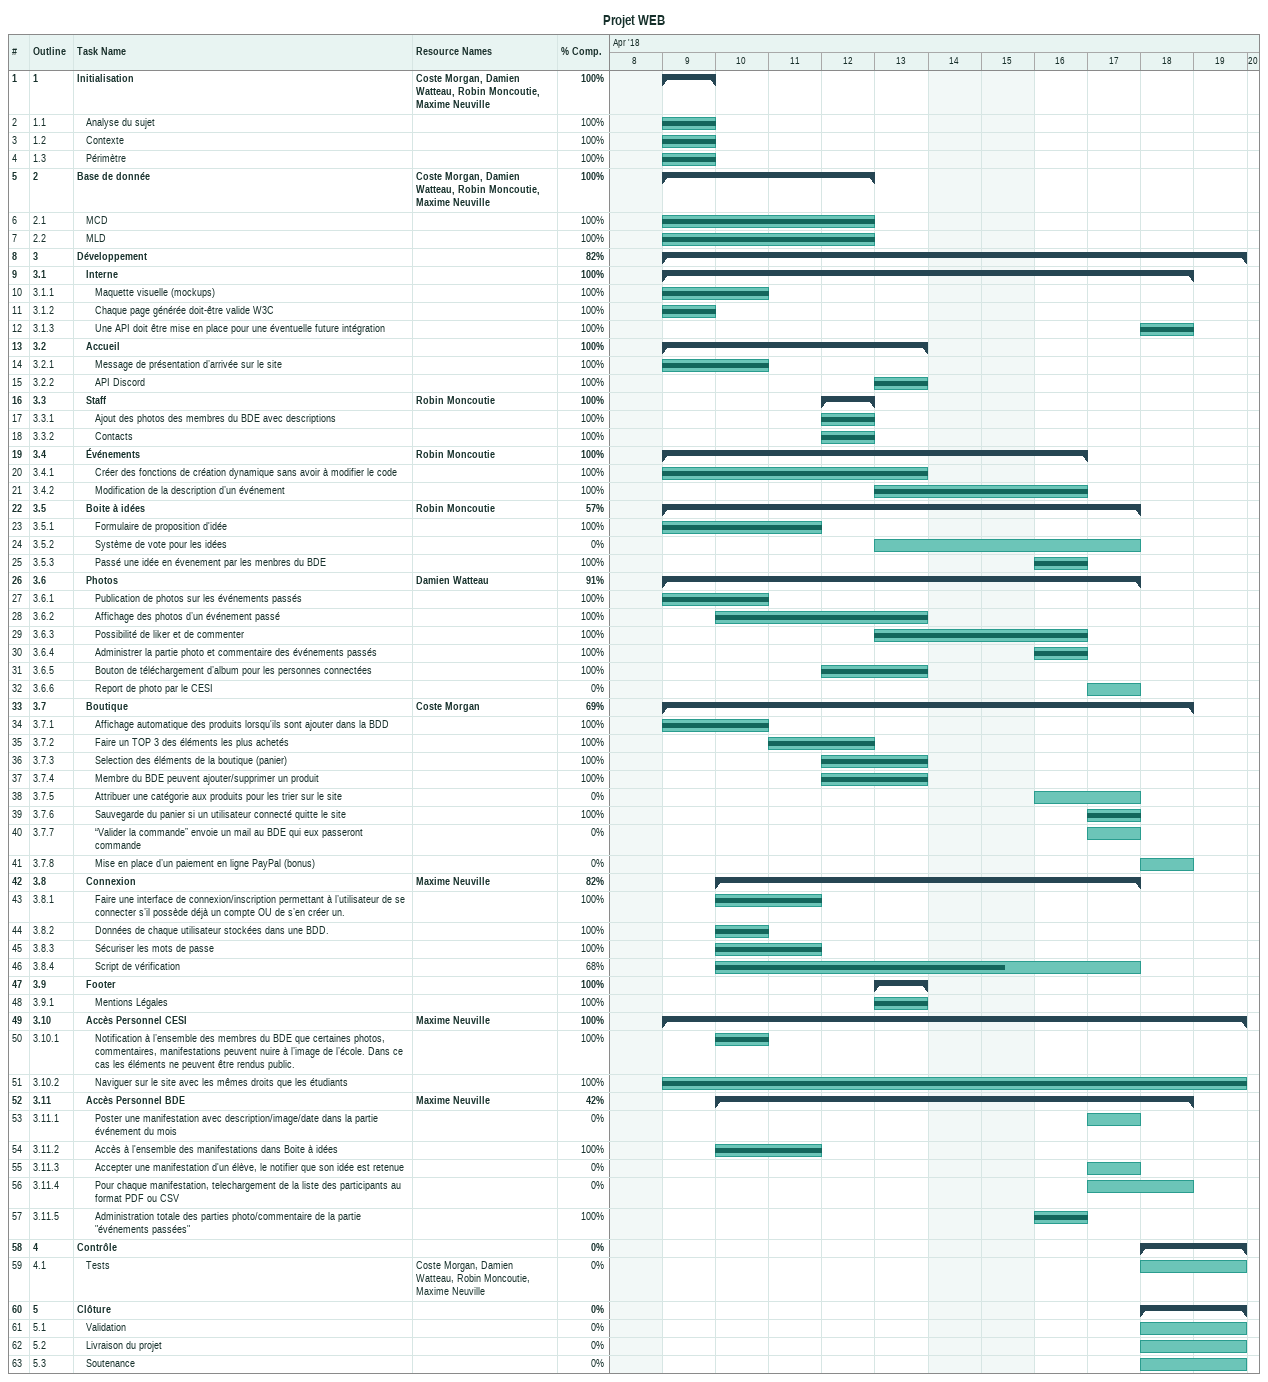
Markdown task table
Projet WEB

| ID | WBS | Task | Start | Finish | Resources | % complete |
|---|---|---|---|---|---|---|
| 1 | 1 | **Initialisation** | 2018-04-09 | 2018-04-09 | Coste Morgan, Damien Watteau, Robin Moncoutie, Maxime Neuville | 100 |
| 2 | 1.1 | Analyse du sujet | 2018-04-09 | 2018-04-09 |  | 100 |
| 3 | 1.2 | Contexte | 2018-04-09 | 2018-04-09 |  | 100 |
| 4 | 1.3 | Périmètre | 2018-04-09 | 2018-04-09 |  | 100 |
| 5 | 2 | **Base de donnée** | 2018-04-09 | 2018-04-12 | Coste Morgan, Damien Watteau, Robin Moncoutie, Maxime Neuville | 100 |
| 6 | 2.1 | MCD | 2018-04-09 | 2018-04-12 |  | 100 |
| 7 | 2.2 | MLD | 2018-04-09 | 2018-04-12 |  | 100 |
| 8 | 3 | **Développement** | 2018-04-09 | 2018-04-19 |  | 82 |
| 9 | 3.1 | **Interne** | 2018-04-09 | 2018-04-18 |  | 100 |
| 10 | 3.1.1 | Maquette visuelle (mockups) | 2018-04-09 | 2018-04-10 |  | 100 |
| 11 | 3.1.2 | Chaque page générée doit-être valide W3C | 2018-04-09 | 2018-04-09 |  | 100 |
| 12 | 3.1.3 | Une API doit être mise en place pour une éventuelle future intégration | 2018-04-18 | 2018-04-18 |  | 100 |
| 13 | 3.2 | **Accueil** | 2018-04-09 | 2018-04-13 |  | 100 |
| 14 | 3.2.1 | Message de présentation d’arrivée sur le site | 2018-04-09 | 2018-04-10 |  | 100 |
| 15 | 3.2.2 | API Discord | 2018-04-13 | 2018-04-13 |  | 100 |
| 16 | 3.3 | **Staff** | 2018-04-12 | 2018-04-12 | Robin Moncoutie | 100 |
| 17 | 3.3.1 | Ajout des photos des membres du BDE avec descriptions | 2018-04-12 | 2018-04-12 |  | 100 |
| 18 | 3.3.2 | Contacts | 2018-04-12 | 2018-04-12 |  | 100 |
| 19 | 3.4 | **Événements** | 2018-04-09 | 2018-04-16 | Robin Moncoutie | 100 |
| 20 | 3.4.1 | Créer des fonctions de création dynamique sans avoir à modifier le code | 2018-04-09 | 2018-04-13 |  | 100 |
| 21 | 3.4.2 | Modification de la description d’un événement | 2018-04-13 | 2018-04-16 |  | 100 |
| 22 | 3.5 | **Boite à idées** | 2018-04-09 | 2018-04-17 | Robin Moncoutie | 57 |
| 23 | 3.5.1 | Formulaire de proposition d'idée | 2018-04-09 | 2018-04-11 |  | 100 |
| 24 | 3.5.2 | Système de vote pour les idées | 2018-04-13 | 2018-04-17 |  | 0 |
| 25 | 3.5.3 | Passé une idée en évenement par les menbres du BDE | 2018-04-16 | 2018-04-16 |  | 100 |
| 26 | 3.6 | **Photos** | 2018-04-09 | 2018-04-17 | Damien Watteau | 91 |
| 27 | 3.6.1 | Publication de photos sur les événements passés | 2018-04-09 | 2018-04-10 |  | 100 |
| 28 | 3.6.2 | Affichage des photos d’un événement passé | 2018-04-10 | 2018-04-13 |  | 100 |
| 29 | 3.6.3 | Possibilité de liker et de commenter | 2018-04-13 | 2018-04-16 |  | 100 |
| 30 | 3.6.4 | Administrer la partie photo et commentaire des événements passés | 2018-04-16 | 2018-04-16 |  | 100 |
| 31 | 3.6.5 | Bouton de téléchargement d’album pour les personnes connectées | 2018-04-12 | 2018-04-13 |  | 100 |
| 32 | 3.6.6 | Report de photo par le CESI | 2018-04-17 | 2018-04-17 |  | 0 |
| 33 | 3.7 | **Boutique** | 2018-04-09 | 2018-04-18 | Coste Morgan | 69 |
| 34 | 3.7.1 | Affichage automatique des produits lorsqu'ils sont ajouter dans la BDD | 2018-04-09 | 2018-04-10 |  | 100 |
| 35 | 3.7.2 | Faire un TOP 3 des éléments les plus achetés | 2018-04-11 | 2018-04-12 |  | 100 |
| 36 | 3.7.3 | Selection des éléments de la boutique (panier) | 2018-04-12 | 2018-04-13 |  | 100 |
| 37 | 3.7.4 | Membre du BDE peuvent ajouter/supprimer un produit | 2018-04-12 | 2018-04-13 |  | 100 |
| 38 | 3.7.5 | Attribuer une catégorie aux produits pour les trier sur le site | 2018-04-16 | 2018-04-17 |  | 0 |
| 39 | 3.7.6 | Sauvegarde du panier si un utilisateur connecté quitte le site | 2018-04-17 | 2018-04-17 |  | 100 |
| 40 | 3.7.7 | “Valider la commande” envoie un mail au BDE qui eux passeront commande | 2018-04-17 | 2018-04-17 |  | 0 |
| 41 | 3.7.8 | Mise en place d’un paiement en ligne PayPal (bonus) | 2018-04-18 | 2018-04-18 |  | 0 |
| 42 | 3.8 | **Connexion** | 2018-04-10 | 2018-04-17 | Maxime Neuville | 82 |
| 43 | 3.8.1 | Faire une interface de connexion/inscription permettant à l’utilisateur de se connecter s’il possède déjà un compte OU de s’en créer un. | 2018-04-10 | 2018-04-11 |  | 100 |
| 44 | 3.8.2 | Données de chaque utilisateur stockées dans une BDD. | 2018-04-10 | 2018-04-10 |  | 100 |
| 45 | 3.8.3 | Sécuriser les mots de passe | 2018-04-10 | 2018-04-11 |  | 100 |
| 46 | 3.8.4 | Script de vérification | 2018-04-10 | 2018-04-17 |  | 68 |
| 47 | 3.9 | **Footer** | 2018-04-13 | 2018-04-13 |  | 100 |
| 48 | 3.9.1 | Mentions Légales | 2018-04-13 | 2018-04-13 |  | 100 |
| 49 | 3.10 | **Accès Personnel CESI** | 2018-04-09 | 2018-04-19 | Maxime Neuville | 100 |
| 50 | 3.10.1 | Notification à l’ensemble des membres du BDE que certaines photos, commentaires, manifestations peuvent nuire à l’image de l’école. Dans ce cas les éléments ne peuvent être rendus public. | 2018-04-10 | 2018-04-10 |  | 100 |
| 51 | 3.10.2 | Naviguer sur le site avec les mêmes droits que les étudiants | 2018-04-09 | 2018-04-19 |  | 100 |
| 52 | 3.11 | **Accès Personnel BDE** | 2018-04-10 | 2018-04-18 | Maxime Neuville | 42 |
| 53 | 3.11.1 | Poster une manifestation avec description/image/date dans la partie événement du mois | 2018-04-17 | 2018-04-17 |  | 0 |
| 54 | 3.11.2 | Accès à l'ensemble des manifestations dans Boite à idées | 2018-04-10 | 2018-04-11 |  | 100 |
| 55 | 3.11.3 | Accepter une manifestation d'un élève, le notifier que son idée est retenue | 2018-04-17 | 2018-04-17 |  | 0 |
| 56 | 3.11.4 | Pour chaque manifestation, telechargement de la liste des participants au format PDF ou CSV | 2018-04-17 | 2018-04-18 |  | 0 |
| 57 | 3.11.5 | Administration totale des parties photo/commentaire de la partie "événements passées" | 2018-04-16 | 2018-04-16 |  | 100 |
| 58 | 4 | **Contrôle** | 2018-04-18 | 2018-04-19 |  | 0 |
| 59 | 4.1 | Tests | 2018-04-18 | 2018-04-19 | Coste Morgan, Damien Watteau, Robin Moncoutie, Maxime Neuville | 0 |
| 60 | 5 | **Clôture** | 2018-04-18 | 2018-04-19 |  | 0 |
| 61 | 5.1 | Validation | 2018-04-18 | 2018-04-19 |  | 0 |
| 62 | 5.2 | Livraison du projet | 2018-04-18 | 2018-04-19 |  | 0 |
| 63 | 5.3 | Soutenance | 2018-04-18 | 2018-04-19 |  | 0 |
